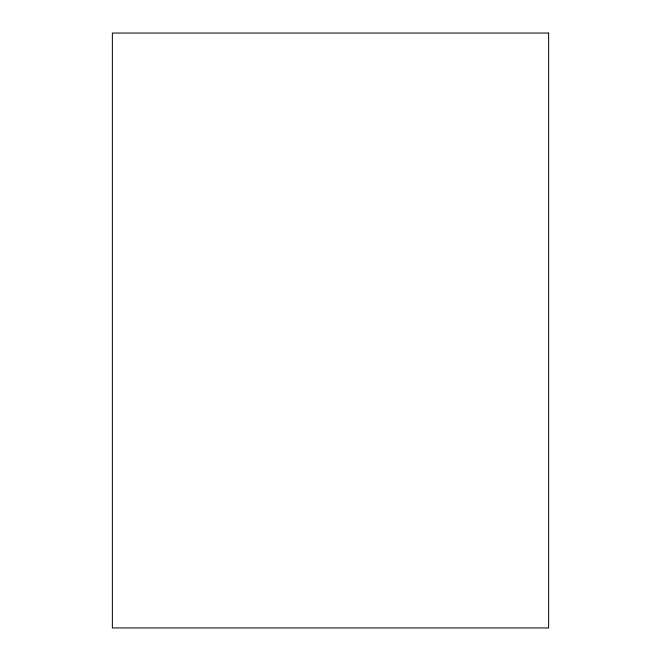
<?xml version="1.0" encoding="UTF-8"?>
<svg xmlns="http://www.w3.org/2000/svg" width="661" height="661" viewBox="0 0 661 661"><rect width="100%" height="100%" fill="white"/><g stroke="black" fill="none" stroke-linecap="round" stroke-linejoin="round"><path stroke-width="0.99" d="M548.63 33.05L112.37 33.05L112.37 627.95L548.63 627.95L548.63 33.05"/></g></svg>
